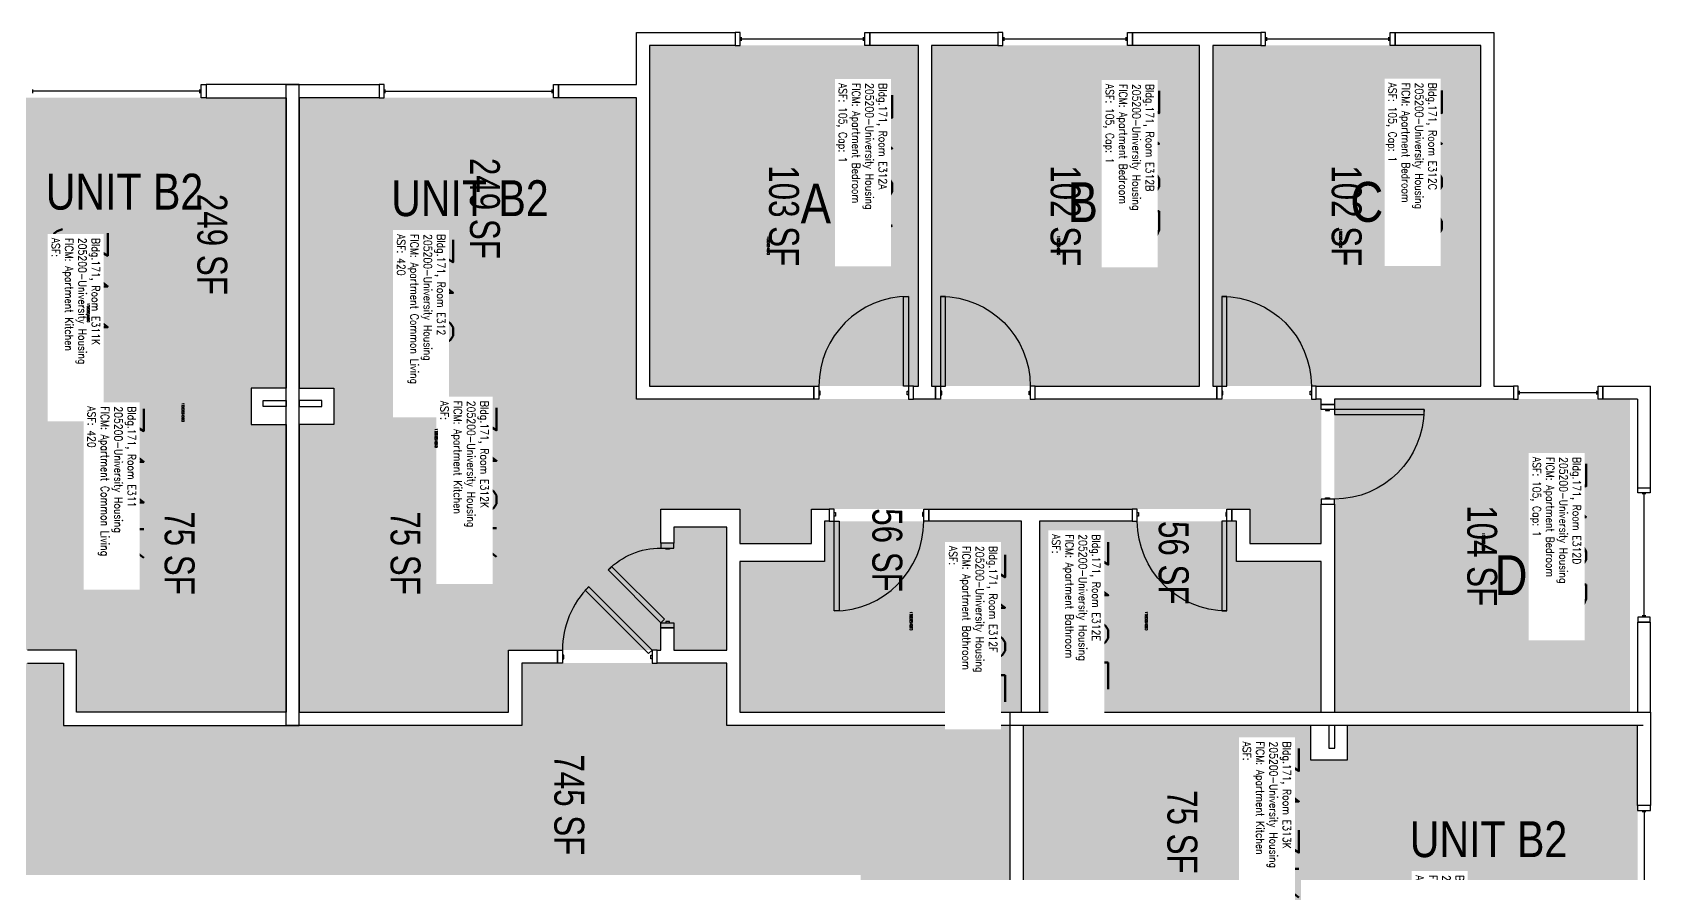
# Model space of a CAD drawing. Header units: inches. Extents: x 9163 to 12690, y -254 to 1288.
# Drawn here: x 12019 to 12669, y 950 to 1288 of the extents above; entities that cross this region are included whole.
import ezdxf
from ezdxf.enums import TextEntityAlignment as Align

# ---------------------------------------------------------------- set-up
doc = ezdxf.new("R2010")
doc.units = ezdxf.units.IN
doc.header["$LTSCALE"] = 48
doc.header["$MEASUREMENT"] = 0
for name, color, linetype in [('A-AREA-IDEN', 1, 'Continuous'), ('A-DOOR', 2, 'Continuous'), ('A-GLAZ', 1, 'Continuous'), ('A-IDEN-RNUM', 7, 'Continuous'), ('A-IDEN-SNUM', 4, 'Continuous'), ('A-IDEN-VNUM', 4, 'Continuous'), ('A-Wall', 5, 'Continuous'), ('AREA-TEXT', 3, 'Continuous'), ('Rooms-Category-Color', 7, 'Continuous'), ('Rooms-College-Color', 7, 'Continuous'), ('Rooms-Department-Color', 7, 'Continuous'), ('Rooms-Division-Color', 7, 'Continuous'), ('Rooms-Information', 7, 'Continuous')]:
    doc.layers.add(name, color=color, linetype=linetype)
doc.styles.add('AREA', font='arial.ttf', dxfattribs={"width": 0.75, "height": 12})
doc.styles.add('ROOMSNUMBER', font='txt.shx', dxfattribs={"height": 0.03})
doc.styles.add('ROOMVNUMBER', font='simplex.shx', dxfattribs={"width": 0.85})
doc.styles.get("Standard").update_dxf_attribs({"font": 'ARIALN.TTF'})

msp = doc.modelspace()

# ---------------------------------------------------------------- hatches: boundary and pattern name
h = msp.add_hatch()
h.set_pattern_fill('ANSI31', color=256, style=0)
h.set_pattern_definition([(135, (12724.81471, 1660.34839), (0.088388348, 0.088388348), [])])
h.paths.add_polyline_path([(12393.34, 1076.4), (12334.61, 1076.4), (12334.61, 1067.19), (12393.34, 1067.19)], flags=9)
at = {"layer": 'Rooms-Category-Color', "true_color": 0x728ef3}
for points in [[(12374.58, 1282.26), (12266.58, 1282.26), (12266.58, 1145.51), (12374.58, 1145.51), (12374.57, 1281.81)], [(12487.46, 1282.26), (12379.83, 1282.26), (12379.82, 1145.52), (12487.46, 1145.51), (12487.44, 1281.81)], [(12492.71, 1282.26), (12600.33, 1282.26), (12600.33, 1145.51), (12492.69, 1145.52), (12492.69, 1281.81)], [(12120.58, 1144.63), (12036.44, 1144.63), (12036.44, 1039.51), (11975.31, 1039.51), (11975.31, 1048.46), (11970.06, 1048.46), (11970.06, 1039.51), (11948.87, 1039.51), (11948.87, 1088.88), (11970.06, 1088.88), (11970.06, 1082.46), (11975.31, 1082.46), (11975.31, 1096.13), (11943.62, 1096.13), (11943.62, 1082.26), (11914.87, 1082.26), (11914.87, 1096.13), (11738.83, 1096.13), (11738.83, 1082.26), (11710.08, 1082.26), (11710.08, 1140.26), (11985.08, 1140.26), (11985.08, 1261.26), (12120.58, 1261.26)], [(12125.83, 1144.63), (12209.98, 1144.63), (12209.98, 1039.51), (12271.1, 1039.51), (12271.1, 1048.46), (12276.35, 1048.46), (12276.35, 1039.51), (12297.55, 1039.51), (12297.55, 1088.88), (12276.35, 1088.88), (12276.35, 1082.46), (12271.1, 1082.46), (12271.1, 1096.13), (12302.8, 1096.13), (12302.8, 1082.26), (12331.55, 1082.26), (12331.55, 1096.13), (12507.58, 1096.13), (12507.58, 1082.26), (12536.33, 1082.26), (12536.33, 1140.26), (12261.33, 1140.26), (12261.33, 1261.26), (12125.83, 1261.26)], [(12036.44, 1014.51), (12036.44, 1144.63), (12106.58, 1144.63), (12106.58, 1130.01), (12120.58, 1130.01), (12120.58, 1014.51)], [(12209.98, 1014.51), (12209.98, 1144.63), (12139.83, 1144.63), (12139.83, 1130.01), (12125.83, 1130.01), (12125.83, 1014.51)], [(12660.32, 1014.51), (12660.33, 1140.26), (12541.58, 1140.26), (12541.58, 1014.51)], [(12415.93, 1014.51), (12302.8, 1014.51), (12302.8, 1075.01), (12336.8, 1075.01), (12336.8, 1091.26), (12415.94, 1091.26)], [(12502.32, 1091.26), (12423.19, 1091.26), (12423.19, 1014.51), (12536.32, 1014.51), (12536.33, 1075.01), (12502.33, 1075.01)], [(12416.58, 925.11), (12546.71, 925.11), (12546.71, 995.26), (12532.08, 995.26), (12532.08, 1009.26), (12416.58, 1009.26)], [(12546.71, 1009.26), (12546.71, 925.11), (12441.58, 925.11), (12441.58, 863.99), (12450.53, 863.99), (12450.53, 858.74), (12441.58, 858.74), (12441.58, 837.54), (12490.96, 837.54), (12490.96, 858.74), (12484.53, 858.74), (12484.53, 863.99), (12498.21, 863.99), (12498.21, 832.29), (12484.33, 832.29), (12484.33, 803.54), (12498.21, 803.54), (12498.21, 627.51), (12484.33, 627.51), (12484.33, 598.76), (12542.33, 598.76), (12542.33, 873.76), (12663.33, 873.76), (12663.33, 1009.26)]]:
    msp.add_hatch(color=171, dxfattribs=at).paths.add_polyline_path(points)
at = {"layer": 'Rooms-Category-Color', "true_color": 0xadadad}
msp.add_hatch(color=253, dxfattribs=at).paths.add_polyline_path([(11567.83, 1009.26), (11567.83, 967.26), (11573.08, 967.26), (11573.08, 955.26), (11586.08, 955.26), (11586.08, 949.26), (11718.14, 949.26), (11718.14, 925.25), (11979.46, 925.25), (11979.46, 949.26), (12351.33, 949.26), (12351.33, 915.16), (12326.33, 915.16), (12326.33, 856.04), (12351.33, 856.04), (12351.33, 233.63), (12411.33, 233.63), (12411.33, 271.26), (12411.33, 837.54), (12436.33, 837.54), (12436.33, 919.86), (12411.33, 919.86), (12411.33, 1009.26), (12297.55, 1009.26), (12297.55, 1034.26), (12215.23, 1034.26), (12215.23, 1009.26), (12031.19, 1009.26), (12031.19, 1034.26), (11948.87, 1034.26), (11948.87, 1009.26)])
at = {"layer": 'Rooms-College-Color', "true_color": 0xadadad}
for points in [[(12374.58, 1282.26), (12266.58, 1282.26), (12266.58, 1145.51), (12374.58, 1145.51), (12374.57, 1281.81)], [(12487.46, 1282.26), (12379.83, 1282.26), (12379.82, 1145.52), (12487.46, 1145.51), (12487.44, 1281.81)], [(12492.71, 1282.26), (12600.33, 1282.26), (12600.33, 1145.51), (12492.69, 1145.52), (12492.69, 1281.81)], [(12120.58, 1144.63), (12036.44, 1144.63), (12036.44, 1039.51), (11975.31, 1039.51), (11975.31, 1048.46), (11970.06, 1048.46), (11970.06, 1039.51), (11948.87, 1039.51), (11948.87, 1088.88), (11970.06, 1088.88), (11970.06, 1082.46), (11975.31, 1082.46), (11975.31, 1096.13), (11943.62, 1096.13), (11943.62, 1082.26), (11914.87, 1082.26), (11914.87, 1096.13), (11738.83, 1096.13), (11738.83, 1082.26), (11710.08, 1082.26), (11710.08, 1140.26), (11985.08, 1140.26), (11985.08, 1261.26), (12120.58, 1261.26)], [(12125.83, 1144.63), (12209.98, 1144.63), (12209.98, 1039.51), (12271.1, 1039.51), (12271.1, 1048.46), (12276.35, 1048.46), (12276.35, 1039.51), (12297.55, 1039.51), (12297.55, 1088.88), (12276.35, 1088.88), (12276.35, 1082.46), (12271.1, 1082.46), (12271.1, 1096.13), (12302.8, 1096.13), (12302.8, 1082.26), (12331.55, 1082.26), (12331.55, 1096.13), (12507.58, 1096.13), (12507.58, 1082.26), (12536.33, 1082.26), (12536.33, 1140.26), (12261.33, 1140.26), (12261.33, 1261.26), (12125.83, 1261.26)], [(12036.44, 1014.51), (12036.44, 1144.63), (12106.58, 1144.63), (12106.58, 1130.01), (12120.58, 1130.01), (12120.58, 1014.51)], [(12209.98, 1014.51), (12209.98, 1144.63), (12139.83, 1144.63), (12139.83, 1130.01), (12125.83, 1130.01), (12125.83, 1014.51)], [(12660.32, 1014.51), (12660.33, 1140.26), (12541.58, 1140.26), (12541.58, 1014.51)], [(12415.93, 1014.51), (12302.8, 1014.51), (12302.8, 1075.01), (12336.8, 1075.01), (12336.8, 1091.26), (12415.94, 1091.26)], [(12502.32, 1091.26), (12423.19, 1091.26), (12423.19, 1014.51), (12536.32, 1014.51), (12536.33, 1075.01), (12502.33, 1075.01)], [(11567.83, 1009.26), (11567.83, 967.26), (11573.08, 967.26), (11573.08, 955.26), (11586.08, 955.26), (11586.08, 949.26), (11718.14, 949.26), (11718.14, 925.25), (11979.46, 925.25), (11979.46, 949.26), (12351.33, 949.26), (12351.33, 915.16), (12326.33, 915.16), (12326.33, 856.04), (12351.33, 856.04), (12351.33, 233.63), (12411.33, 233.63), (12411.33, 271.26), (12411.33, 837.54), (12436.33, 837.54), (12436.33, 919.86), (12411.33, 919.86), (12411.33, 1009.26), (12297.55, 1009.26), (12297.55, 1034.26), (12215.23, 1034.26), (12215.23, 1009.26), (12031.19, 1009.26), (12031.19, 1034.26), (11948.87, 1034.26), (11948.87, 1009.26)], [(12416.58, 925.11), (12546.71, 925.11), (12546.71, 995.26), (12532.08, 995.26), (12532.08, 1009.26), (12416.58, 1009.26)], [(12546.71, 1009.26), (12546.71, 925.11), (12441.58, 925.11), (12441.58, 863.99), (12450.53, 863.99), (12450.53, 858.74), (12441.58, 858.74), (12441.58, 837.54), (12490.96, 837.54), (12490.96, 858.74), (12484.53, 858.74), (12484.53, 863.99), (12498.21, 863.99), (12498.21, 832.29), (12484.33, 832.29), (12484.33, 803.54), (12498.21, 803.54), (12498.21, 627.51), (12484.33, 627.51), (12484.33, 598.76), (12542.33, 598.76), (12542.33, 873.76), (12663.33, 873.76), (12663.33, 1009.26)]]:
    msp.add_hatch(color=253, dxfattribs=at).paths.add_polyline_path(points)
at = {"layer": 'Rooms-Department-Color', "true_color": 0x604aed}
for points in [[(12374.58, 1282.26), (12266.58, 1282.26), (12266.58, 1145.51), (12374.58, 1145.51), (12374.57, 1281.81)], [(12487.46, 1282.26), (12379.83, 1282.26), (12379.82, 1145.52), (12487.46, 1145.51), (12487.44, 1281.81)], [(12492.71, 1282.26), (12600.33, 1282.26), (12600.33, 1145.51), (12492.69, 1145.52), (12492.69, 1281.81)], [(12120.58, 1144.63), (12036.44, 1144.63), (12036.44, 1039.51), (11975.31, 1039.51), (11975.31, 1048.46), (11970.06, 1048.46), (11970.06, 1039.51), (11948.87, 1039.51), (11948.87, 1088.88), (11970.06, 1088.88), (11970.06, 1082.46), (11975.31, 1082.46), (11975.31, 1096.13), (11943.62, 1096.13), (11943.62, 1082.26), (11914.87, 1082.26), (11914.87, 1096.13), (11738.83, 1096.13), (11738.83, 1082.26), (11710.08, 1082.26), (11710.08, 1140.26), (11985.08, 1140.26), (11985.08, 1261.26), (12120.58, 1261.26)], [(12125.83, 1144.63), (12209.98, 1144.63), (12209.98, 1039.51), (12271.1, 1039.51), (12271.1, 1048.46), (12276.35, 1048.46), (12276.35, 1039.51), (12297.55, 1039.51), (12297.55, 1088.88), (12276.35, 1088.88), (12276.35, 1082.46), (12271.1, 1082.46), (12271.1, 1096.13), (12302.8, 1096.13), (12302.8, 1082.26), (12331.55, 1082.26), (12331.55, 1096.13), (12507.58, 1096.13), (12507.58, 1082.26), (12536.33, 1082.26), (12536.33, 1140.26), (12261.33, 1140.26), (12261.33, 1261.26), (12125.83, 1261.26)], [(12036.44, 1014.51), (12036.44, 1144.63), (12106.58, 1144.63), (12106.58, 1130.01), (12120.58, 1130.01), (12120.58, 1014.51)], [(12209.98, 1014.51), (12209.98, 1144.63), (12139.83, 1144.63), (12139.83, 1130.01), (12125.83, 1130.01), (12125.83, 1014.51)], [(12660.32, 1014.51), (12660.33, 1140.26), (12541.58, 1140.26), (12541.58, 1014.51)], [(12415.93, 1014.51), (12302.8, 1014.51), (12302.8, 1075.01), (12336.8, 1075.01), (12336.8, 1091.26), (12415.94, 1091.26)], [(12502.32, 1091.26), (12423.19, 1091.26), (12423.19, 1014.51), (12536.32, 1014.51), (12536.33, 1075.01), (12502.33, 1075.01)], [(12416.58, 925.11), (12546.71, 925.11), (12546.71, 995.26), (12532.08, 995.26), (12532.08, 1009.26), (12416.58, 1009.26)], [(12546.71, 1009.26), (12546.71, 925.11), (12441.58, 925.11), (12441.58, 863.99), (12450.53, 863.99), (12450.53, 858.74), (12441.58, 858.74), (12441.58, 837.54), (12490.96, 837.54), (12490.96, 858.74), (12484.53, 858.74), (12484.53, 863.99), (12498.21, 863.99), (12498.21, 832.29), (12484.33, 832.29), (12484.33, 803.54), (12498.21, 803.54), (12498.21, 627.51), (12484.33, 627.51), (12484.33, 598.76), (12542.33, 598.76), (12542.33, 873.76), (12663.33, 873.76), (12663.33, 1009.26)]]:
    msp.add_hatch(color=173, dxfattribs=at).paths.add_polyline_path(points)
at = {"layer": 'Rooms-Department-Color', "true_color": 0xacacac}
msp.add_hatch(color=253, dxfattribs=at).paths.add_polyline_path([(11567.83, 1009.26), (11567.83, 967.26), (11573.08, 967.26), (11573.08, 955.26), (11586.08, 955.26), (11586.08, 949.26), (11718.14, 949.26), (11718.14, 925.25), (11979.46, 925.25), (11979.46, 949.26), (12351.33, 949.26), (12351.33, 915.16), (12326.33, 915.16), (12326.33, 856.04), (12351.33, 856.04), (12351.33, 233.63), (12411.33, 233.63), (12411.33, 271.26), (12411.33, 837.54), (12436.33, 837.54), (12436.33, 919.86), (12411.33, 919.86), (12411.33, 1009.26), (12297.55, 1009.26), (12297.55, 1034.26), (12215.23, 1034.26), (12215.23, 1009.26), (12031.19, 1009.26), (12031.19, 1034.26), (11948.87, 1034.26), (11948.87, 1009.26)])
at = {"layer": 'Rooms-Division-Color', "true_color": 0x604aed}
for points in [[(12374.58, 1282.26), (12266.58, 1282.26), (12266.58, 1145.51), (12374.58, 1145.51), (12374.57, 1281.81)], [(12487.46, 1282.26), (12379.83, 1282.26), (12379.82, 1145.52), (12487.46, 1145.51), (12487.44, 1281.81)], [(12492.71, 1282.26), (12600.33, 1282.26), (12600.33, 1145.51), (12492.69, 1145.52), (12492.69, 1281.81)], [(12120.58, 1144.63), (12036.44, 1144.63), (12036.44, 1039.51), (11975.31, 1039.51), (11975.31, 1048.46), (11970.06, 1048.46), (11970.06, 1039.51), (11948.87, 1039.51), (11948.87, 1088.88), (11970.06, 1088.88), (11970.06, 1082.46), (11975.31, 1082.46), (11975.31, 1096.13), (11943.62, 1096.13), (11943.62, 1082.26), (11914.87, 1082.26), (11914.87, 1096.13), (11738.83, 1096.13), (11738.83, 1082.26), (11710.08, 1082.26), (11710.08, 1140.26), (11985.08, 1140.26), (11985.08, 1261.26), (12120.58, 1261.26)], [(12125.83, 1144.63), (12209.98, 1144.63), (12209.98, 1039.51), (12271.1, 1039.51), (12271.1, 1048.46), (12276.35, 1048.46), (12276.35, 1039.51), (12297.55, 1039.51), (12297.55, 1088.88), (12276.35, 1088.88), (12276.35, 1082.46), (12271.1, 1082.46), (12271.1, 1096.13), (12302.8, 1096.13), (12302.8, 1082.26), (12331.55, 1082.26), (12331.55, 1096.13), (12507.58, 1096.13), (12507.58, 1082.26), (12536.33, 1082.26), (12536.33, 1140.26), (12261.33, 1140.26), (12261.33, 1261.26), (12125.83, 1261.26)], [(12036.44, 1014.51), (12036.44, 1144.63), (12106.58, 1144.63), (12106.58, 1130.01), (12120.58, 1130.01), (12120.58, 1014.51)], [(12209.98, 1014.51), (12209.98, 1144.63), (12139.83, 1144.63), (12139.83, 1130.01), (12125.83, 1130.01), (12125.83, 1014.51)], [(12660.32, 1014.51), (12660.33, 1140.26), (12541.58, 1140.26), (12541.58, 1014.51)], [(12415.93, 1014.51), (12302.8, 1014.51), (12302.8, 1075.01), (12336.8, 1075.01), (12336.8, 1091.26), (12415.94, 1091.26)], [(12502.32, 1091.26), (12423.19, 1091.26), (12423.19, 1014.51), (12536.32, 1014.51), (12536.33, 1075.01), (12502.33, 1075.01)], [(12416.58, 925.11), (12546.71, 925.11), (12546.71, 995.26), (12532.08, 995.26), (12532.08, 1009.26), (12416.58, 1009.26)], [(12546.71, 1009.26), (12546.71, 925.11), (12441.58, 925.11), (12441.58, 863.99), (12450.53, 863.99), (12450.53, 858.74), (12441.58, 858.74), (12441.58, 837.54), (12490.96, 837.54), (12490.96, 858.74), (12484.53, 858.74), (12484.53, 863.99), (12498.21, 863.99), (12498.21, 832.29), (12484.33, 832.29), (12484.33, 803.54), (12498.21, 803.54), (12498.21, 627.51), (12484.33, 627.51), (12484.33, 598.76), (12542.33, 598.76), (12542.33, 873.76), (12663.33, 873.76), (12663.33, 1009.26)]]:
    msp.add_hatch(color=173, dxfattribs=at).paths.add_polyline_path(points)
at = {"layer": 'Rooms-Division-Color', "true_color": 0xadadad}
msp.add_hatch(color=253, dxfattribs=at).paths.add_polyline_path([(11567.83, 1009.26), (11567.83, 967.26), (11573.08, 967.26), (11573.08, 955.26), (11586.08, 955.26), (11586.08, 949.26), (11718.14, 949.26), (11718.14, 925.25), (11979.46, 925.25), (11979.46, 949.26), (12351.33, 949.26), (12351.33, 915.16), (12326.33, 915.16), (12326.33, 856.04), (12351.33, 856.04), (12351.33, 233.63), (12411.33, 233.63), (12411.33, 271.26), (12411.33, 837.54), (12436.33, 837.54), (12436.33, 919.86), (12411.33, 919.86), (12411.33, 1009.26), (12297.55, 1009.26), (12297.55, 1034.26), (12215.23, 1034.26), (12215.23, 1009.26), (12031.19, 1009.26), (12031.19, 1034.26), (11948.87, 1034.26), (11948.87, 1009.26)])

# ---------------------------------------------------------------- linework, layer by layer
at = {"layer": 'A-DOOR'}
for points in [[(12370.58, 1145.51), (12368.58, 1145.51), (12368.58, 1181.51), (12370.58, 1181.51)], [(12383.46, 1145.51), (12385.46, 1145.51), (12385.46, 1181.51), (12383.46, 1181.51)], [(12496.33, 1145.51), (12498.33, 1145.51), (12498.33, 1181.51), (12496.33, 1181.51)], [(12334.58, 1140.26), (12332.58, 1140.26), (12332.58, 1145.51), (12334.58, 1145.51)], [(12370.58, 1140.26), (12372.58, 1140.26), (12372.58, 1145.51), (12370.58, 1145.51)], [(12383.46, 1140.26), (12381.46, 1140.26), (12381.46, 1145.51), (12383.46, 1145.51)], [(12419.46, 1140.26), (12421.46, 1140.26), (12421.46, 1145.51), (12419.46, 1145.51)], [(12496.33, 1140.26), (12494.33, 1140.26), (12494.33, 1145.51), (12496.33, 1145.51)], [(12532.33, 1140.26), (12534.33, 1140.26), (12534.33, 1145.51), (12532.33, 1145.51)], [(12334.58, 1142.01), (12335.08, 1142.01), (12335.08, 1143.51), (12334.58, 1143.51)], [(12370.58, 1142.01), (12370.08, 1142.01), (12370.08, 1143.51), (12370.58, 1143.51)], [(12383.46, 1142.01), (12383.96, 1142.01), (12383.96, 1143.51), (12383.46, 1143.51)], [(12419.46, 1142.01), (12418.96, 1142.01), (12418.96, 1143.51), (12419.46, 1143.51)], [(12496.33, 1142.01), (12496.83, 1142.01), (12496.83, 1143.51), (12496.33, 1143.51)], [(12532.33, 1142.01), (12531.83, 1142.01), (12531.83, 1143.51), (12532.33, 1143.51)], [(12536.33, 1136.13), (12536.33, 1138.13), (12541.58, 1138.13), (12541.58, 1136.13)], [(12538.08, 1136.13), (12538.08, 1135.63), (12539.58, 1135.63), (12539.58, 1136.13)], [(12541.58, 1136.13), (12541.58, 1134.13), (12577.58, 1134.13), (12577.58, 1136.13)], [(12536.33, 1100.13), (12536.33, 1098.13), (12541.58, 1098.13), (12541.58, 1100.13)], [(12538.08, 1100.13), (12538.08, 1100.63), (12539.58, 1100.63), (12539.58, 1100.13)], [(12340.69, 1096.13), (12338.69, 1096.13), (12338.69, 1091.26), (12340.69, 1091.26)], [(12340.69, 1094.76), (12341.19, 1094.76), (12341.19, 1093.26), (12340.69, 1093.26)], [(12376.69, 1094.76), (12376.19, 1094.76), (12376.19, 1093.26), (12376.69, 1093.26)], [(12376.69, 1096.13), (12378.69, 1096.13), (12378.69, 1091.26), (12376.69, 1091.26)], [(12462.44, 1096.13), (12460.44, 1096.13), (12460.44, 1091.26), (12462.44, 1091.26)], [(12462.44, 1094.76), (12462.94, 1094.76), (12462.94, 1093.26), (12462.44, 1093.26)], [(12498.44, 1094.76), (12497.94, 1094.76), (12497.94, 1093.26), (12498.44, 1093.26)], [(12498.44, 1096.13), (12500.44, 1096.13), (12500.44, 1091.26), (12498.44, 1091.26)], [(12340.69, 1091.26), (12342.69, 1091.26), (12342.69, 1055.26), (12340.69, 1055.26)], [(12498.44, 1091.26), (12496.44, 1091.26), (12496.44, 1055.26), (12498.44, 1055.26)], [(12276.35, 1080.46), (12276.35, 1082.46), (12271.1, 1082.46), (12271.1, 1080.46)], [(12274.6, 1080.46), (12274.6, 1079.96), (12273.1, 1079.96), (12273.1, 1080.46)], [(12271.1, 1050.46), (12272.52, 1051.87), (12251.3, 1073.08), (12249.89, 1071.67)], [(12267.61, 1039.51), (12266.2, 1038.09), (12240.74, 1063.55), (12242.16, 1064.96)], [(12276.35, 1050.46), (12276.35, 1048.46), (12271.1, 1048.46), (12271.1, 1050.46)], [(12274.6, 1050.46), (12274.6, 1050.96), (12273.1, 1050.96), (12273.1, 1050.46)], [(12231.61, 1034.26), (12229.61, 1034.26), (12229.61, 1039.51), (12231.61, 1039.51)], [(12231.61, 1036.01), (12232.11, 1036.01), (12232.11, 1037.51), (12231.61, 1037.51)], [(12267.61, 1036.01), (12267.11, 1036.01), (12267.11, 1037.51), (12267.61, 1037.51)], [(12267.61, 1034.26), (12269.61, 1034.26), (12269.61, 1039.51), (12267.61, 1039.51)]]:
    msp.add_lwpolyline(points, close=True, dxfattribs=at)
for centre, start, end in [((12370.58, 1145.51), 90, 180), ((12340.69, 1091.26), 270, 0), ((12267.61, 1039.51), 135, 180)]:
    msp.add_arc(centre, 36, start, end, dxfattribs=at)
at = {"layer": 'A-DOOR', "extrusion": (0, 0, -1)}
for centre, radius, start, end in [((-12383.46, 1145.51), 36, 90, 180), ((-12496.33, 1145.51), 36, 90, 180), ((-12541.58, 1136.13), 36, 180, 270), ((-12498.44, 1091.26), 36, 270, 0), ((-12271.1, 1050.46), 30, 45, 90)]:
    msp.add_arc(centre, radius, start, end, dxfattribs=at)
at = {"layer": 'A-GLAZ'}
for p, q in [((12303.49, 1284.13), (12303.49, 1285.63)), ((12303.49, 1284.88), (12352.49, 1284.88)), ((12352.49, 1284.13), (12352.49, 1285.63)), ((12408.96, 1284.13), (12408.96, 1285.63)), ((12408.96, 1284.88), (12457.96, 1284.88)), ((12457.96, 1284.13), (12457.96, 1285.63)), ((12514.48, 1284.13), (12514.48, 1285.63)), ((12514.48, 1284.88), (12563.48, 1284.88)), ((12563.48, 1284.13), (12563.48, 1285.63)), ((12018.97, 1263.13), (12018.97, 1264.63)), ((12085.97, 1263.88), (12018.97, 1263.88)), ((12085.97, 1263.13), (12085.97, 1264.63)), ((12160.45, 1263.13), (12160.45, 1264.63)), ((12160.45, 1263.88), (12227.45, 1263.88)), ((12227.45, 1263.13), (12227.45, 1264.63)), ((12615.95, 1142.13), (12615.95, 1143.63)), ((12615.95, 1142.88), (12646.95, 1142.88)), ((12646.95, 1142.13), (12646.95, 1143.63)), ((12663.46, 1102.69), (12663.46, 1104.69)), ((12663.46, 1104.69), (12668.46, 1104.69)), ((12668.46, 1102.69), (12663.46, 1102.69)), ((12665.21, 1102.69), (12666.71, 1102.69)), ((12666.71, 1102.19), (12665.21, 1102.19)), ((12665.96, 1053.19), (12665.96, 1102.19)), ((12668.46, 1104.69), (12668.46, 1102.69)), ((12666.71, 1053.19), (12665.21, 1053.19)), ((12663.46, 1052.69), (12663.46, 1050.69)), ((12668.46, 1052.69), (12663.46, 1052.69)), ((12663.46, 1050.69), (12668.46, 1050.69)), ((12666.71, 1052.69), (12665.21, 1052.69)), ((12668.46, 1050.69), (12668.46, 1052.69)), ((12665.21, 974.64), (12666.71, 974.64)), ((12665.96, 974.64), (12665.96, 907.64))]:
    msp.add_line(p, q, dxfattribs=at)
for points in [[(12302.99, 1287.51), (12300.99, 1287.51), (12300.99, 1282.26), (12302.99, 1282.26)], [(12352.99, 1287.51), (12354.99, 1287.51), (12354.99, 1282.26), (12352.99, 1282.26)], [(12408.46, 1287.51), (12406.46, 1287.51), (12406.46, 1282.26), (12408.46, 1282.26)], [(12458.46, 1287.51), (12460.46, 1287.51), (12460.46, 1282.26), (12458.46, 1282.26)], [(12513.98, 1287.51), (12511.98, 1287.51), (12511.98, 1282.26), (12513.98, 1282.26)], [(12563.98, 1287.51), (12565.98, 1287.51), (12565.98, 1282.26), (12563.98, 1282.26)], [(12086.47, 1266.51), (12088.47, 1266.51), (12088.47, 1261.26), (12086.47, 1261.26)], [(12159.95, 1266.51), (12157.95, 1266.51), (12157.95, 1261.26), (12159.95, 1261.26)], [(12227.95, 1266.51), (12229.95, 1266.51), (12229.95, 1261.26), (12227.95, 1261.26)], [(12615.45, 1145.51), (12613.45, 1145.51), (12613.45, 1140.26), (12615.45, 1140.26)], [(12647.45, 1145.51), (12649.45, 1145.51), (12649.45, 1140.26), (12647.45, 1140.26)], [(12668.58, 975.14), (12668.58, 977.14), (12663.33, 977.14), (12663.33, 975.14)]]:
    msp.add_lwpolyline(points, close=True, dxfattribs=at)
at = {"layer": 'A-Wall'}
for p, q in [((12261.33, 1287.51), (12300.99, 1287.51)), ((12261.33, 1266.51), (12261.33, 1287.51)), ((12300.99, 1287.51), (12300.99, 1282.26)), ((12354.99, 1287.51), (12406.46, 1287.51)), ((12354.99, 1282.26), (12354.99, 1287.51)), ((12406.46, 1287.51), (12406.46, 1282.26)), ((12460.46, 1282.26), (12460.46, 1287.51)), ((12460.46, 1287.51), (12511.98, 1287.51)), ((12511.98, 1287.51), (12511.98, 1282.26)), ((12565.98, 1287.51), (12605.58, 1287.51)), ((12565.98, 1282.26), (12565.98, 1287.51)), ((12605.58, 1287.51), (12605.58, 1145.51)), ((12300.99, 1282.26), (12266.58, 1282.26)), ((12266.58, 1282.26), (12266.58, 1145.51)), ((12374.58, 1282.26), (12354.99, 1282.26)), ((12374.58, 1145.51), (12374.58, 1282.26)), ((12406.46, 1282.26), (12379.83, 1282.26)), ((12379.83, 1282.26), (12379.83, 1145.51)), ((12487.46, 1282.26), (12460.46, 1282.26)), ((12487.46, 1145.51), (12487.46, 1282.26)), ((12492.71, 1282.26), (12492.71, 1145.51)), ((12511.98, 1282.26), (12492.71, 1282.26)), ((12600.33, 1282.26), (12565.98, 1282.26)), ((12600.33, 1145.51), (12600.33, 1282.26)), ((12125.83, 1266.51), (12088.47, 1266.51)), ((12088.47, 1266.51), (12088.47, 1261.26)), ((12088.47, 1261.26), (12120.58, 1261.26)), ((12120.58, 1266.51), (12157.95, 1266.51)), ((12120.58, 1009.26), (12120.58, 1266.51)), ((12120.58, 1261.26), (12120.58, 1144.63)), ((12125.83, 1009.26), (12125.83, 1266.51)), ((12157.95, 1261.26), (12125.83, 1261.26)), ((12125.83, 1261.26), (12125.83, 1144.63)), ((12157.95, 1266.51), (12157.95, 1261.26)), ((12229.95, 1266.51), (12261.33, 1266.51)), ((12229.95, 1261.26), (12229.95, 1266.51)), ((12261.33, 1261.26), (12229.95, 1261.26)), ((12261.33, 1140.26), (12261.33, 1261.26)), ((12106.58, 1144.63), (12106.58, 1130.01)), ((12120.58, 1144.63), (12106.58, 1144.63)), ((12125.83, 1144.63), (12139.83, 1144.63)), ((12139.83, 1144.63), (12139.83, 1130.01)), ((12266.58, 1145.51), (12332.58, 1145.51)), ((12332.58, 1145.51), (12332.58, 1140.26)), ((12372.58, 1145.51), (12374.58, 1145.51)), ((12372.58, 1140.26), (12372.58, 1145.51)), ((12379.83, 1145.51), (12381.46, 1145.51)), ((12381.46, 1145.51), (12381.46, 1140.26)), ((12421.46, 1145.51), (12487.46, 1145.51)), ((12421.46, 1140.26), (12421.46, 1145.51)), ((12492.71, 1145.51), (12494.33, 1145.51)), ((12494.33, 1145.51), (12494.33, 1140.26)), ((12534.33, 1145.51), (12600.33, 1145.51)), ((12534.33, 1140.26), (12534.33, 1145.51)), ((12605.58, 1145.51), (12613.45, 1145.51)), ((12613.45, 1145.51), (12613.45, 1140.26)), ((12649.45, 1145.51), (12668.58, 1145.51)), ((12649.45, 1140.26), (12649.45, 1145.51)), ((12668.58, 1104.69), (12668.58, 1145.51)), ((12111.46, 1137.26), (12111.46, 1139.76)), ((12111.46, 1139.76), (12120.58, 1139.76)), ((12120.58, 1139.76), (12120.58, 1137.26)), ((12125.83, 1139.76), (12125.83, 1137.26)), ((12134.96, 1139.76), (12125.83, 1139.76)), ((12134.96, 1137.26), (12134.96, 1139.76)), ((12332.58, 1140.26), (12261.33, 1140.26)), ((12381.46, 1140.26), (12372.58, 1140.26)), ((12494.33, 1140.26), (12421.46, 1140.26)), ((12536.33, 1140.26), (12534.33, 1140.26)), ((12536.33, 1138.13), (12536.33, 1140.26)), ((12541.58, 1138.13), (12536.33, 1138.13)), ((12604.96, 1140.26), (12541.58, 1140.26)), ((12541.58, 1140.26), (12541.58, 1138.13)), ((12613.45, 1140.26), (12604.96, 1140.26)), ((12663.33, 1140.26), (12649.45, 1140.26)), ((12663.33, 1140.26), (12663.33, 1104.69)), ((12120.58, 1137.26), (12111.46, 1137.26)), ((12125.83, 1137.26), (12134.96, 1137.26)), ((12106.58, 1130.01), (12120.58, 1130.01)), ((12120.58, 1130.01), (12120.58, 1014.51)), ((12125.83, 1130.01), (12125.83, 1014.51)), ((12139.83, 1130.01), (12125.83, 1130.01)), ((12663.33, 1104.69), (12668.58, 1104.69)), ((12271.1, 1096.13), (12302.8, 1096.13)), ((12271.1, 1082.46), (12271.1, 1096.13)), ((12302.8, 1096.13), (12302.8, 1082.26)), ((12331.55, 1096.13), (12338.69, 1096.13)), ((12331.55, 1082.26), (12331.55, 1096.13)), ((12338.69, 1096.13), (12338.69, 1091.26)), ((12378.69, 1096.13), (12460.44, 1096.13)), ((12378.69, 1091.26), (12378.69, 1096.13)), ((12460.44, 1096.13), (12460.44, 1091.26)), ((12500.44, 1096.13), (12507.58, 1096.13)), ((12500.44, 1091.26), (12500.44, 1096.13)), ((12507.58, 1096.13), (12507.58, 1082.26)), ((12536.33, 1095.51), (12536.33, 1098.13)), ((12536.33, 1098.13), (12541.58, 1098.13)), ((12536.33, 1082.26), (12536.33, 1095.51)), ((12541.58, 1098.13), (12541.58, 1095.51)), ((12541.58, 1095.51), (12541.58, 1014.51)), ((12297.55, 1088.88), (12276.35, 1088.88)), ((12276.35, 1088.88), (12276.35, 1082.46)), ((12297.55, 1039.51), (12297.55, 1088.88)), ((12338.69, 1091.26), (12336.8, 1091.26)), ((12336.8, 1091.26), (12336.8, 1075.01)), ((12415.94, 1091.26), (12378.69, 1091.26)), ((12415.94, 1014.51), (12415.94, 1091.26)), ((12460.44, 1091.26), (12423.19, 1091.26)), ((12423.19, 1091.26), (12423.19, 1014.51)), ((12502.33, 1091.26), (12500.44, 1091.26)), ((12502.33, 1075.01), (12502.33, 1091.26)), ((12276.35, 1082.46), (12271.1, 1082.46)), ((12302.8, 1082.26), (12331.55, 1082.26)), ((12507.58, 1082.26), (12536.33, 1082.26)), ((12336.8, 1075.01), (12302.8, 1075.01)), ((12302.8, 1075.01), (12302.8, 1014.51)), ((12536.33, 1075.01), (12502.33, 1075.01)), ((12536.33, 1014.51), (12536.33, 1075.01)), ((12271.1, 1039.51), (12271.1, 1048.46)), ((12271.1, 1048.46), (12276.35, 1048.46)), ((12276.35, 1048.46), (12276.35, 1039.51)), ((12663.33, 1050.69), (12663.33, 1014.51)), ((12668.58, 1050.69), (12663.33, 1050.69)), ((12668.58, 1014.51), (12668.58, 1050.69)), ((12036.44, 1039.51), (12016.8, 1039.51)), ((12016.8, 1034.26), (12031.19, 1034.26)), ((12031.19, 1034.26), (12031.19, 1009.26)), ((12036.44, 1014.51), (12036.44, 1039.51)), ((12209.98, 1039.51), (12229.61, 1039.51)), ((12209.98, 1014.51), (12209.98, 1039.51)), ((12229.61, 1034.26), (12215.23, 1034.26)), ((12215.23, 1034.26), (12215.23, 1009.26)), ((12229.61, 1039.51), (12229.61, 1034.26)), ((12269.61, 1039.51), (12271.1, 1039.51)), ((12269.61, 1034.26), (12269.61, 1039.51)), ((12297.55, 1034.26), (12269.61, 1034.26)), ((12276.35, 1039.51), (12297.55, 1039.51)), ((12297.55, 1009.26), (12297.55, 1034.26)), ((12120.58, 1014.51), (12036.44, 1014.51)), ((12125.83, 1014.51), (12209.98, 1014.51)), ((12302.8, 1014.51), (12415.94, 1014.51)), ((12411.33, 919.86), (12411.33, 1014.51)), ((12411.33, 1014.51), (12668.58, 1014.51)), ((12423.19, 1014.51), (12536.33, 1014.51)), ((12541.58, 1014.51), (12660.33, 1014.51)), ((12663.33, 1014.51), (12668.58, 1014.51)), ((12668.58, 1014.51), (12668.58, 977.14)), ((12031.19, 1009.26), (12125.83, 1009.26)), ((12215.23, 1009.26), (12120.58, 1009.26)), ((12536.96, 1009.26), (12297.55, 1009.26)), ((12416.58, 1009.26), (12416.58, 925.11)), ((12532.08, 1009.26), (12416.58, 1009.26)), ((12532.08, 995.26), (12532.08, 1009.26)), ((12665.58, 1009.26), (12536.96, 1009.26)), ((12541.83, 1009.26), (12539.33, 1009.26)), ((12539.33, 1009.26), (12539.33, 1000.13)), ((12541.83, 1000.13), (12541.83, 1009.26)), ((12663.33, 1009.26), (12546.71, 1009.26)), ((12546.71, 1009.26), (12546.71, 995.26)), ((12663.33, 977.14), (12663.33, 1009.26)), ((12546.71, 995.26), (12532.08, 995.26)), ((12539.33, 1000.13), (12541.83, 1000.13)), ((12668.58, 977.14), (12663.33, 977.14))]:
    msp.add_line(p, q, dxfattribs=at)

# ---------------------------------------------------------------- texts
at = {"layer": 'A-AREA-IDEN'}
for p in [(12055.72, 1216.34), (12194.44, 1213.72), (12603.48, 956.37)]:
    msp.add_text('UNIT B2', height=14.4, dxfattribs=at).set_placement(p, align=Align.CENTER)
at = {"layer": 'A-AREA-IDEN', "char_height": 16, "width": 16.4244, "attachment_point": 1}
for s, insert in [('{\\C1;A}', (12327.24, 1226.8)), ('{\\C1;B}', (12434.43, 1227.35)), ('{\\C1;C}', (12548, 1227.45)), ('{\\C1;D}', (12605.9, 1077.57))]:
    msp.add_mtext(s, dxfattribs=dict(at, insert=insert))
at = {"layer": 'A-IDEN-RNUM', "style": 'ROOMSNUMBER', "width": 0.85}
for s, p in [('0312-A0', (12314.26, 1201.97)), ('0312-B0', (12430.82, 1201.97)), ('0312-C0', (12544.1, 1204.79)), ('0311-K0', (12041.17, 1174.97)), ('0312-00', (12177.29, 1172.2)), ('0311-00', (12079.22, 1134.98)), ('0312-K0', (12180.88, 1124.61)), ('0312-D0', (12601.44, 1082.69)), ('0312-F0', (12371.6, 1051.22)), ('0312-E0', (12466.08, 1051.22))]:
    msp.add_text(s, height=1, rotation=270, dxfattribs=at).set_placement(p, align=Align.MIDDLE_CENTER)
at = {"layer": 'A-IDEN-SNUM', "style": 'ROOMSNUMBER', "width": 0.85}
for s, p in [('1710E312A0', (12314.26, 1201.97)), ('1710E312B0', (12430.82, 1201.97)), ('1710E312C0', (12544.1, 1204.79)), ('1710E311K0', (12041.17, 1174.97)), ('1710E31200', (12177.29, 1172.2)), ('1710E31100', (12079.22, 1134.98)), ('1710E312K0', (12180.88, 1124.61)), ('1710E312D0', (12601.44, 1082.69)), ('1710E312F0', (12371.6, 1051.22)), ('1710E312E0', (12466.08, 1051.22))]:
    msp.add_text(s, height=1, rotation=270, dxfattribs=at).set_placement(p, align=Align.MIDDLE_CENTER)
at = {"layer": 'A-IDEN-VNUM', "style": 'ROOMVNUMBER', "width": 0.85}
for s, p in [('312A', (12352.76, 1234.37)), ('312B', (12459.95, 1234.93)), ('312C', (12573.52, 1235.03)), ('311', (12037.72, 1186.34)), ('312', (12176.44, 1183.72)), ('311K', (12052.17, 1107.32)), ('312K', (12193.86, 1107.71)), ('312D', (12631.42, 1085.14)), ('312F', (12398.11, 1049.91)), ('312E', (12439.52, 1054.58)), ('313K', (12516.12, 970.93))]:
    msp.add_text(s, height=22.5, rotation=270, dxfattribs=at).set_placement(p, align=Align.MIDDLE_CENTER)
at = {"layer": 'AREA-TEXT', "style": 'AREA', "width": 0.75}
for s, p in [('249 SF', (12200.45, 1216.83)), ('103 SF', (12320.58, 1213.88)), ('102 SF', (12433.64, 1213.88)), ('102 SF', (12546.51, 1213.88)), ('249 SF', (12090.99, 1202.39)), ('75 SF', (12077.84, 1078.47)), ('75 SF', (12168.57, 1078.47)), ('56 SF', (12362.06, 1079.68)), ('104 SF', (12600.95, 1077.38)), ('56 SF', (12477.07, 1074.56)), ('745 SF', (12234.32, 977.37)), ('75 SF', (12480.54, 966.52))]:
    msp.add_text(s, height=12, rotation=270, dxfattribs=at).set_placement(p, align=Align.MIDDLE_CENTER)

# ---------------------------------------------------------------- next in the draw order: texts
at = {"layer": 'Rooms-Information', "char_height": 3.2143, "width": 72, "attachment_point": 7, "rotation": 270, "style": 'ROOMVNUMBER', "bg_fill": 3, "box_fill_scale": 1.5, "bg_fill_color": 256, "bg_fill_true_color": 13158600, "bg_fill_transparency": 0}
for s, insert in [('Bldg.171, Room E312A^M^J205200-University Housing^M^JFICM: Apartment Bedroom^M^JASF: 105, Cap: 1', (12341.51, 1267.16)), ('Bldg.171, Room E312B^M^J205200-University Housing^M^JFICM: Apartment Bedroom^M^JASF: 105, Cap: 1', (12448.7, 1266.8)), ('Bldg.171, Room E312C^M^J205200-University Housing^M^JFICM: Apartment Bedroom^M^JASF: 105, Cap: 1', (12562.27, 1267.36)), ('Bldg.171, Room E311^M^J205200-University Housing^M^JFICM: Apartment Common Living^M^JASF: 420', (12040.92, 1137.38)), ('Bldg.171, Room E312K^M^J205200-University Housing^M^JFICM: Apartment Kitchen^M^JASF: ', (12182.61, 1139.58)), ('Bldg.171, Room E312D^M^J205200-University Housing^M^JFICM: Apartment Bedroom^M^JASF: 105, Cap: 1', (12620.17, 1117.02)), ('Bldg.171, Room E312E^M^J205200-University Housing^M^JFICM: Apartment Bathroom^M^JASF: ', (12428.27, 1086)), ('Bldg.171, Room E312F^M^J205200-University Housing^M^JFICM: Apartment Bathroom^M^JASF: ', (12386.86, 1081.33)), ('Bldg.171, Room E313K^M^J205200-University Housing^M^JFICM: Apartment Kitchen^M^JASF: ', (12504.87, 1002.81)), ('Bldg.171, Room E313^M^J205200-University Housing^M^JFICM: Apartment Common Living^M^JASF: 420', (12574.23, 949.14))]:
    msp.add_mtext(s, dxfattribs=dict(at, insert=insert))

# ---------------------------------------------------------------- next in the draw order: texts
for s, insert in [('Bldg.171, Room E311K^M^J205200-University Housing^M^JFICM: Apartment Kitchen^M^JASF: ', (12026.47, 1205.01)), ('Bldg.171, Room E312^M^J205200-University Housing^M^JFICM: Apartment Common Living^M^JASF: 420', (12165.19, 1206.49))]:
    msp.add_mtext(s, dxfattribs=dict(at, insert=insert))

doc.saveas('drawing.dxf')
